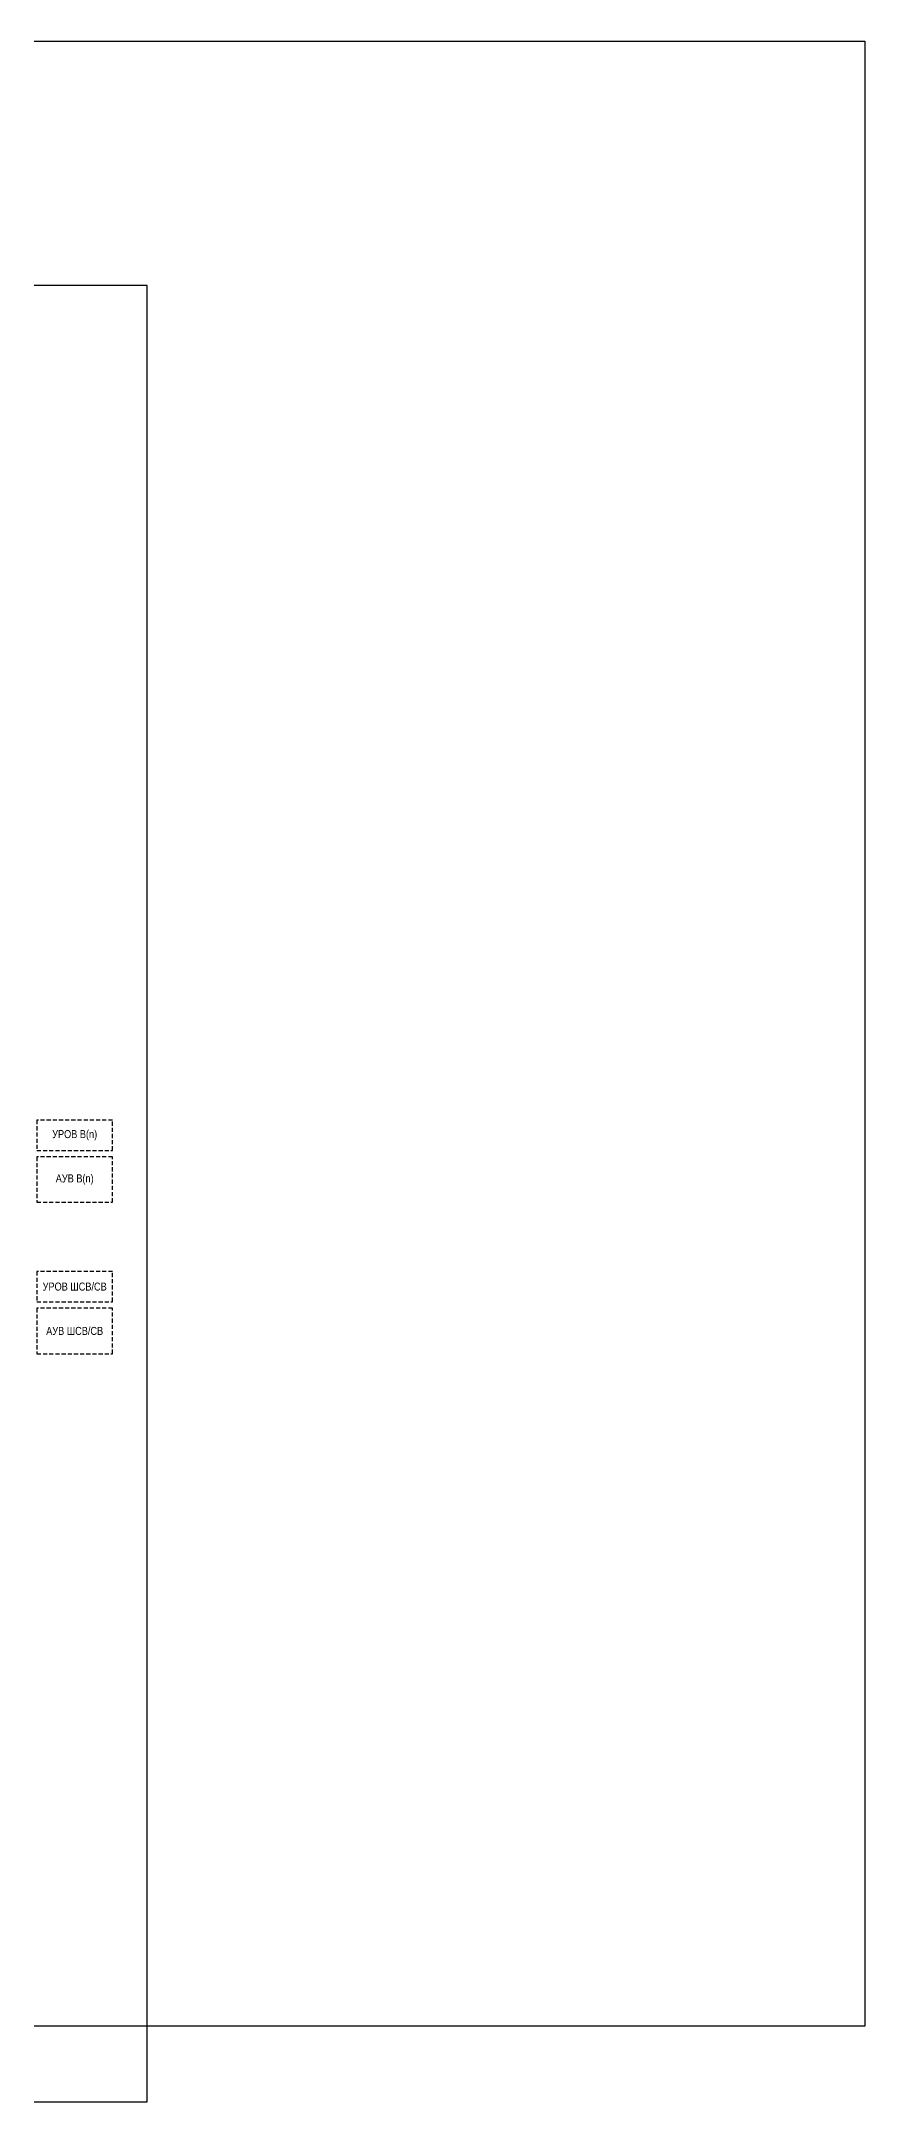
# Model space of a CAD drawing. Header units: millimetres. Extents: x -2550 to 7325, y -3772 to 3128.
# Drawn here: x 645 to 1026, y 370 to 1323 of the extents above; entities that cross this region are included whole.
import ezdxf

# ---------------------------------------------------------------- set-up
doc = ezdxf.new("R2010")
doc.units = ezdxf.units.MM
doc.linetypes.add('штриховая2', pattern=[9.525, 6.35, -3.175])
doc.layers.add('Основная', color=7, linetype='Continuous', lineweight=30)
doc.layers.add('Цепи внешние', color=84, linetype='Continuous', lineweight=30)
doc.styles.add('Narrow', font='ARIALN.TTF')

msp = doc.modelspace()

# ---------------------------------------------------------------- linework, layer by layer
at = {"layer": 'Основная', "color": 4}
msp.add_lwpolyline([(-1170, 1323), (1026, 1323), (1026, 405), (-1170, 405)], close=True, dxfattribs=at)
at = {"layer": 'Основная', "color": 1}
msp.add_lwpolyline([(100, 370), (694, 370), (694, 1210), (100, 1210)], close=True, dxfattribs=at)
at = {"layer": 'Цепи внешние', "linetype": 'штриховая2', "ltscale": 0.3}
for points in [[(678, 824), (643, 824), (643, 810), (678, 810)], [(678, 807), (643, 807), (643, 786), (678, 786)], [(678, 754), (643, 754), (643, 740), (678, 740)], [(678, 737), (643, 737), (643, 716), (678, 716)]]:
    msp.add_lwpolyline(points, close=True, dxfattribs=at)

# ---------------------------------------------------------------- texts
at = {"layer": 'Основная', "char_height": 3.7, "width": 35, "attachment_point": 5, "style": 'Narrow'}
for s, insert in [('УРОВ В(n)', (660.5, 817)), ('АУВ В(n)', (660.5, 796.5)), ('УРОВ ШСВ/СВ', (660.5, 747)), ('АУВ ШСВ/СВ', (660.5, 726.5))]:
    msp.add_mtext(s, dxfattribs=dict(at, insert=insert))

doc.saveas('drawing.dxf')
